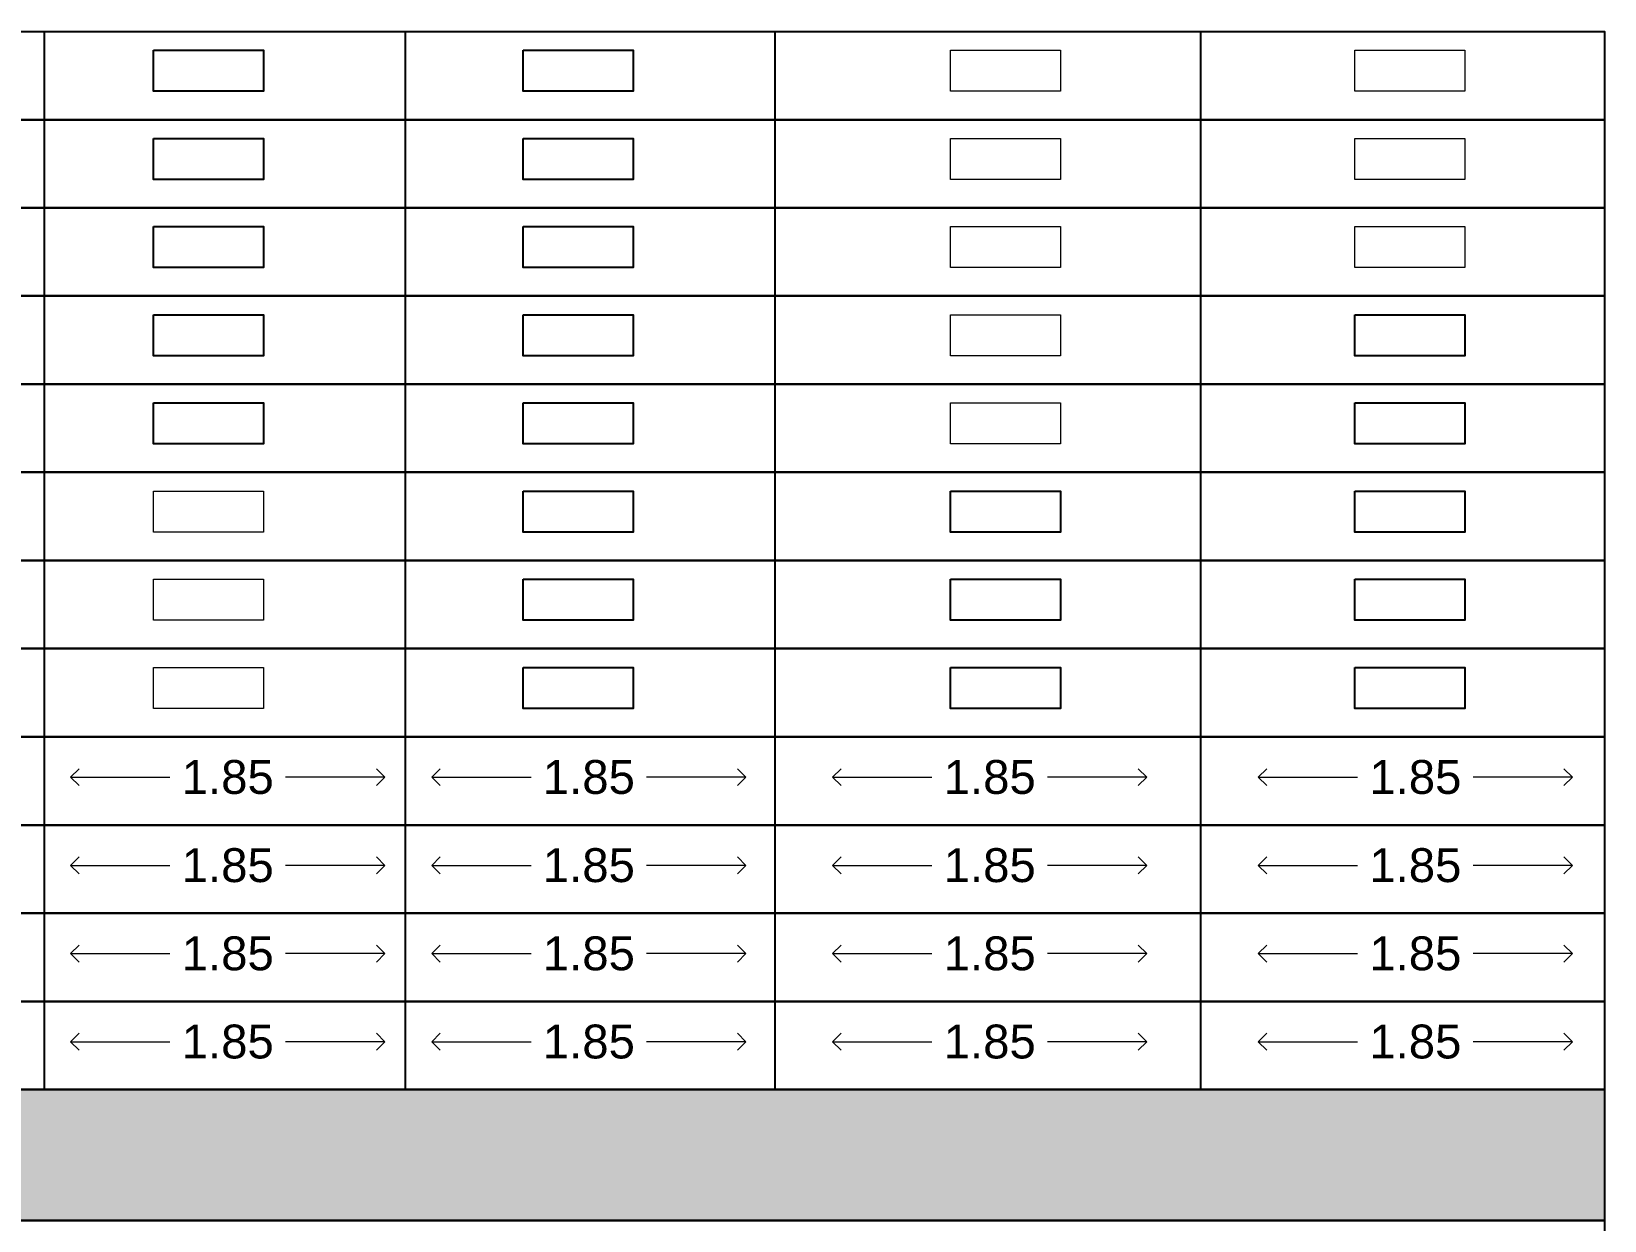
# Model space of a CAD drawing. Header units: millimetres. Extents: x -9481 to -9286, y 28694 to 28853.
# Drawn here: x -9451.51 to -9442.23, y 28766.07 to 28773.09 of the extents above; entities that cross this region are included whole.
import ezdxf

# ---------------------------------------------------------------- set-up
doc = ezdxf.new("R2010")
doc.units = ezdxf.units.MM
doc.header["$PDMODE"] = 34
doc.header["$PDSIZE"] = -15
doc.linetypes.add('CONTINULUS', pattern=[0])
for name, color, linetype, lineweight in [('BLK_1_FLR_-1_BATH', 7, 'Continuous', 0), ('BLK_1_FLR_-1_EXIT_WIDTH_DOOR', 7, 'Continuous', 0), ('BLK_1_FLR_-1_WC_BATH', 7, 'Continuous', 0), ('BLK_1_FLR_-2_BATH', 7, 'Continuous', 0), ('BLK_1_FLR_-2_EXIT_WIDTH_DOOR', 7, 'Continuous', 0), ('BLK_1_FLR_3_EXIT_WIDTH_DOOR', 7, 'Continuous', 0), ('BLK_1_FLR_3_SP_WC', 7, 'Continuous', 0), ('BLK_1_FLR_4_EXIT_WIDTH_DOOR', 7, 'Continuous', 0), ('PLAN', 7, 'Continuous', 40)]:
    doc.layers.add(name, color=color, linetype=linetype, lineweight=lineweight)
for name, color, linetype, plot in [('BLK_1_FLR_-1_SP_WC', 4, 'Continuous', False), ('BLK_1_FLR_-2_SP_WC', 1, 'Continuous', False), ('BLK_1_FLR_-2_WC_BATH', 7, 'Continuous', False), ('BLK_1_FLR_3_BATH', 25, 'Continuous', False), ('BLK_1_FLR_3_WC_BATH', 4, 'Continuous', False), ('BLK_1_FLR_4_BATH', 25, 'Continuous', False), ('BLK_1_FLR_4_SP_WC', 4, 'Continuous', False), ('BLK_1_FLR_4_WC_BATH', 25, 'Continuous', False)]:
    doc.layers.add(name, color=color, linetype=linetype, plot=plot)
doc.layers.add('BLK_1_PLANTATION_GREENSTRIP', color=7, linetype='Continuous')
doc.layers.add('HATCH', color=7, linetype='Continuous')
doc.styles.add('Arial', font='arial.ttf', dxfattribs={"height": 0.2})
doc.styles.add('style2', font='arial.ttf', dxfattribs={"height": 0.3})
doc.dimstyles.new('INT DIM', dxfattribs={"dimtxt": 0.3, "dimasz": 0.1, "dimexe": 0.18, "dimexo": 0.0625, "dimgap": 0.09, "dimtad": 0, "dimzin": 0, "dimdsep": 46, "dimtxsty": 'style2', "dimblk": 'OPEN90', "dimcen": 0.09, "dimse1": 1, "dimse2": 1, "dimclrd": 250, "dimclrt": 256, "dimadec": 0, "dimazin": 0, "dimtfac": 1, "dimtofl": 0, "dimtmove": 0, "dimatfit": 3, "dimfxl": 1, "dimtolj": 1, "dimtzin": 0, "dimlwd": -1, "dimarcsym": 0})

# ---------------------------------------------------------------- blocks, each defined once
blk = doc.blocks.new('H3')
at = {"layer": 'HATCH', "linetype": 'CONTINULUS', "ltscale": 0.05}
h = blk.add_hatch(color=241, dxfattribs=at)
h.dxf.hatch_style = 1
h.paths.add_polyline_path([(-9435.4551, 28800.3378), (-9435.4551, 28799.5645), (-9396.4272, 28799.5645), (-9396.4272, 28800.3378)])
blk.add_lwpolyline([(-9435.4551, 28800.3378), (-9396.4272, 28800.3378), (-9396.4272, 28799.5645), (-9435.4551, 28799.5645), (-9435.4551, 28800.3378)], close=True)
blk = doc.blocks.new('_Open90')
at = {"layer": 'PLAN', "color": 0, "lineweight": -2}
for p, q in [((0, 0), (-1, 0)), ((-0.5, 0.5), (0, 0)), ((0, 0), (-0.5, -0.5))]:
    blk.add_line(p, q, dxfattribs=at)
blk = doc.blocks.new('*D286')
at = {"layer": 'BLK_1_FLR_3_EXIT_WIDTH_DOOR', "color": 250, "ltscale": 0.05}
for p, q in [((-9451.183478, 28768.686526), (-9450.697136, 28768.686526)), ((-9449.529195, 28768.686526), (-9450.015536, 28768.686526))]:
    blk.add_line(p, q, dxfattribs=at)
at = {"layer": 'Defpoints', "color": 0}
for p in [(-9451.283478, 28768.752596), (-9449.429195, 28768.771288), (-9449.429195, 28768.686526)]:
    blk.add_point(p, dxfattribs=at)
at = {"layer": 'BLK_1_FLR_3_EXIT_WIDTH_DOOR', "color": 250, "xscale": 0.1, "yscale": 0.1, "zscale": 0.1, "rotation": 180}
blk.add_blockref('_Open90', (-9451.283478, 28768.686526), dxfattribs=at)
at = {"layer": 'BLK_1_FLR_3_EXIT_WIDTH_DOOR', "color": 250, "xscale": 0.1, "yscale": 0.1, "zscale": 0.1}
blk.add_blockref('_Open90', (-9449.429195, 28768.686526), dxfattribs=at)
at = {"layer": 'BLK_1_FLR_3_EXIT_WIDTH_DOOR', "linetype": 'CONTINULUS', "ltscale": 0.05, "insert": (-9450.356336, 28768.686526), "char_height": 0.2, "attachment_point": 5, "style": 'Arial', "bg_fill": 3, "box_fill_scale": 1.1, "bg_fill_color": 256, "bg_fill_true_color": 13158600, "bg_fill_transparency": 0}
blk.add_mtext('\\A1;1.85', dxfattribs=at)
blk = doc.blocks.new('*D287')
at = {"layer": 'BLK_1_FLR_4_EXIT_WIDTH_DOOR', "color": 250, "ltscale": 0.05}
for p, q in [((-9449.051965, 28768.686526), (-9448.565623, 28768.686526)), ((-9447.397682, 28768.686526), (-9447.884023, 28768.686526))]:
    blk.add_line(p, q, dxfattribs=at)
at = {"layer": 'Defpoints', "color": 0}
for p in [(-9449.151965, 28768.752596), (-9447.297682, 28768.771288), (-9447.297682, 28768.686526)]:
    blk.add_point(p, dxfattribs=at)
at = {"layer": 'BLK_1_FLR_4_EXIT_WIDTH_DOOR', "color": 250, "xscale": 0.1, "yscale": 0.1, "zscale": 0.1, "rotation": 180}
blk.add_blockref('_Open90', (-9449.151965, 28768.686526), dxfattribs=at)
at = {"layer": 'BLK_1_FLR_4_EXIT_WIDTH_DOOR', "color": 250, "xscale": 0.1, "yscale": 0.1, "zscale": 0.1}
blk.add_blockref('_Open90', (-9447.297682, 28768.686526), dxfattribs=at)
at = {"layer": 'BLK_1_FLR_4_EXIT_WIDTH_DOOR', "linetype": 'CONTINULUS', "ltscale": 0.05, "insert": (-9448.224823, 28768.686526), "char_height": 0.2, "attachment_point": 5, "style": 'Arial', "bg_fill": 3, "box_fill_scale": 1.1, "bg_fill_color": 256, "bg_fill_true_color": 13158600, "bg_fill_transparency": 0}
blk.add_mtext('\\A1;1.85', dxfattribs=at)
blk = doc.blocks.new('*D288')
at = {"layer": 'BLK_1_FLR_-1_EXIT_WIDTH_DOOR', "color": 250, "ltscale": 0.05}
for p, q in [((-9446.685949, 28768.686526), (-9446.199608, 28768.686526)), ((-9445.031667, 28768.686526), (-9445.518008, 28768.686526))]:
    blk.add_line(p, q, dxfattribs=at)
at = {"layer": 'Defpoints', "color": 0}
for p in [(-9446.785949, 28768.752596), (-9444.931667, 28768.771288), (-9444.931667, 28768.686526)]:
    blk.add_point(p, dxfattribs=at)
at = {"layer": 'BLK_1_FLR_-1_EXIT_WIDTH_DOOR', "color": 250, "xscale": 0.1, "yscale": 0.1, "zscale": 0.1, "rotation": 180}
blk.add_blockref('_Open90', (-9446.785949, 28768.686526), dxfattribs=at)
at = {"layer": 'BLK_1_FLR_-1_EXIT_WIDTH_DOOR', "color": 250, "xscale": 0.1, "yscale": 0.1, "zscale": 0.1}
blk.add_blockref('_Open90', (-9444.931667, 28768.686526), dxfattribs=at)
at = {"layer": 'BLK_1_FLR_-1_EXIT_WIDTH_DOOR', "linetype": 'CONTINULUS', "ltscale": 0.05, "insert": (-9445.858808, 28768.686526), "char_height": 0.2, "attachment_point": 5, "style": 'Arial', "bg_fill": 3, "box_fill_scale": 1.1, "bg_fill_color": 256, "bg_fill_true_color": 13158600, "bg_fill_transparency": 0}
blk.add_mtext('\\A1;1.85', dxfattribs=at)
blk = doc.blocks.new('*D289')
at = {"layer": 'BLK_1_FLR_-2_EXIT_WIDTH_DOOR', "color": 250, "ltscale": 0.05}
for p, q in [((-9444.173807, 28768.686526), (-9443.687466, 28768.686526)), ((-9442.519525, 28768.686526), (-9443.005866, 28768.686526))]:
    blk.add_line(p, q, dxfattribs=at)
at = {"layer": 'Defpoints', "color": 0}
for p in [(-9444.273807, 28768.752596), (-9442.419525, 28768.771288), (-9442.419525, 28768.686526)]:
    blk.add_point(p, dxfattribs=at)
at = {"layer": 'BLK_1_FLR_-2_EXIT_WIDTH_DOOR', "color": 250, "xscale": 0.1, "yscale": 0.1, "zscale": 0.1, "rotation": 180}
blk.add_blockref('_Open90', (-9444.273807, 28768.686526), dxfattribs=at)
at = {"layer": 'BLK_1_FLR_-2_EXIT_WIDTH_DOOR', "color": 250, "xscale": 0.1, "yscale": 0.1, "zscale": 0.1}
blk.add_blockref('_Open90', (-9442.419525, 28768.686526), dxfattribs=at)
at = {"layer": 'BLK_1_FLR_-2_EXIT_WIDTH_DOOR', "linetype": 'CONTINULUS', "ltscale": 0.05, "insert": (-9443.346666, 28768.686526), "char_height": 0.2, "attachment_point": 5, "style": 'Arial', "bg_fill": 3, "box_fill_scale": 1.1, "bg_fill_color": 256, "bg_fill_true_color": 13158600, "bg_fill_transparency": 0}
blk.add_mtext('\\A1;1.85', dxfattribs=at)
blk = doc.blocks.new('*D293')
at = {"layer": 'BLK_1_FLR_3_EXIT_WIDTH_DOOR', "color": 250, "ltscale": 0.05}
for p, q in [((-9451.183478, 28768.165879), (-9450.697136, 28768.165879)), ((-9449.529195, 28768.165879), (-9450.015536, 28768.165879))]:
    blk.add_line(p, q, dxfattribs=at)
at = {"layer": 'Defpoints', "color": 0}
for p in [(-9451.283478, 28768.231949), (-9449.429195, 28768.250641), (-9449.429195, 28768.165879)]:
    blk.add_point(p, dxfattribs=at)
at = {"layer": 'BLK_1_FLR_3_EXIT_WIDTH_DOOR', "color": 250, "xscale": 0.1, "yscale": 0.1, "zscale": 0.1, "rotation": 180}
blk.add_blockref('_Open90', (-9451.283478, 28768.165879), dxfattribs=at)
at = {"layer": 'BLK_1_FLR_3_EXIT_WIDTH_DOOR', "color": 250, "xscale": 0.1, "yscale": 0.1, "zscale": 0.1}
blk.add_blockref('_Open90', (-9449.429195, 28768.165879), dxfattribs=at)
at = {"layer": 'BLK_1_FLR_3_EXIT_WIDTH_DOOR', "linetype": 'CONTINULUS', "ltscale": 0.05, "insert": (-9450.356336, 28768.165879), "char_height": 0.2, "attachment_point": 5, "style": 'Arial', "bg_fill": 3, "box_fill_scale": 1.1, "bg_fill_color": 256, "bg_fill_true_color": 13158600, "bg_fill_transparency": 0}
blk.add_mtext('\\A1;1.85', dxfattribs=at)
blk = doc.blocks.new('*D294')
at = {"layer": 'BLK_1_FLR_4_EXIT_WIDTH_DOOR', "color": 250, "ltscale": 0.05}
for p, q in [((-9449.051965, 28768.165879), (-9448.565623, 28768.165879)), ((-9447.397682, 28768.165879), (-9447.884023, 28768.165879))]:
    blk.add_line(p, q, dxfattribs=at)
at = {"layer": 'Defpoints', "color": 0}
for p in [(-9449.151965, 28768.231949), (-9447.297682, 28768.250641), (-9447.297682, 28768.165879)]:
    blk.add_point(p, dxfattribs=at)
at = {"layer": 'BLK_1_FLR_4_EXIT_WIDTH_DOOR', "color": 250, "xscale": 0.1, "yscale": 0.1, "zscale": 0.1, "rotation": 180}
blk.add_blockref('_Open90', (-9449.151965, 28768.165879), dxfattribs=at)
at = {"layer": 'BLK_1_FLR_4_EXIT_WIDTH_DOOR', "color": 250, "xscale": 0.1, "yscale": 0.1, "zscale": 0.1}
blk.add_blockref('_Open90', (-9447.297682, 28768.165879), dxfattribs=at)
at = {"layer": 'BLK_1_FLR_4_EXIT_WIDTH_DOOR', "linetype": 'CONTINULUS', "ltscale": 0.05, "insert": (-9448.224823, 28768.165879), "char_height": 0.2, "attachment_point": 5, "style": 'Arial', "bg_fill": 3, "box_fill_scale": 1.1, "bg_fill_color": 256, "bg_fill_true_color": 13158600, "bg_fill_transparency": 0}
blk.add_mtext('\\A1;1.85', dxfattribs=at)
blk = doc.blocks.new('*D295')
at = {"layer": 'BLK_1_FLR_-1_EXIT_WIDTH_DOOR', "color": 250, "ltscale": 0.05}
for p, q in [((-9446.685949, 28768.165879), (-9446.199608, 28768.165879)), ((-9445.031667, 28768.165879), (-9445.518008, 28768.165879))]:
    blk.add_line(p, q, dxfattribs=at)
at = {"layer": 'Defpoints', "color": 0}
for p in [(-9446.785949, 28768.231949), (-9444.931667, 28768.250641), (-9444.931667, 28768.165879)]:
    blk.add_point(p, dxfattribs=at)
at = {"layer": 'BLK_1_FLR_-1_EXIT_WIDTH_DOOR', "color": 250, "xscale": 0.1, "yscale": 0.1, "zscale": 0.1, "rotation": 180}
blk.add_blockref('_Open90', (-9446.785949, 28768.165879), dxfattribs=at)
at = {"layer": 'BLK_1_FLR_-1_EXIT_WIDTH_DOOR', "color": 250, "xscale": 0.1, "yscale": 0.1, "zscale": 0.1}
blk.add_blockref('_Open90', (-9444.931667, 28768.165879), dxfattribs=at)
at = {"layer": 'BLK_1_FLR_-1_EXIT_WIDTH_DOOR', "linetype": 'CONTINULUS', "ltscale": 0.05, "insert": (-9445.858808, 28768.165879), "char_height": 0.2, "attachment_point": 5, "style": 'Arial', "bg_fill": 3, "box_fill_scale": 1.1, "bg_fill_color": 256, "bg_fill_true_color": 13158600, "bg_fill_transparency": 0}
blk.add_mtext('\\A1;1.85', dxfattribs=at)
blk = doc.blocks.new('*D296')
at = {"layer": 'BLK_1_FLR_-2_EXIT_WIDTH_DOOR', "color": 250, "ltscale": 0.05}
for p, q in [((-9444.173807, 28768.165879), (-9443.687466, 28768.165879)), ((-9442.519525, 28768.165879), (-9443.005866, 28768.165879))]:
    blk.add_line(p, q, dxfattribs=at)
at = {"layer": 'Defpoints', "color": 0}
for p in [(-9444.273807, 28768.231949), (-9442.419525, 28768.250641), (-9442.419525, 28768.165879)]:
    blk.add_point(p, dxfattribs=at)
at = {"layer": 'BLK_1_FLR_-2_EXIT_WIDTH_DOOR', "color": 250, "xscale": 0.1, "yscale": 0.1, "zscale": 0.1, "rotation": 180}
blk.add_blockref('_Open90', (-9444.273807, 28768.165879), dxfattribs=at)
at = {"layer": 'BLK_1_FLR_-2_EXIT_WIDTH_DOOR', "color": 250, "xscale": 0.1, "yscale": 0.1, "zscale": 0.1}
blk.add_blockref('_Open90', (-9442.419525, 28768.165879), dxfattribs=at)
at = {"layer": 'BLK_1_FLR_-2_EXIT_WIDTH_DOOR', "linetype": 'CONTINULUS', "ltscale": 0.05, "insert": (-9443.346666, 28768.165879), "char_height": 0.2, "attachment_point": 5, "style": 'Arial', "bg_fill": 3, "box_fill_scale": 1.1, "bg_fill_color": 256, "bg_fill_true_color": 13158600, "bg_fill_transparency": 0}
blk.add_mtext('\\A1;1.85', dxfattribs=at)
blk = doc.blocks.new('*D300')
at = {"layer": 'BLK_1_FLR_3_EXIT_WIDTH_DOOR', "color": 250, "ltscale": 0.05}
for p, q in [((-9451.183478, 28767.645232), (-9450.697136, 28767.645232)), ((-9449.529195, 28767.645232), (-9450.015536, 28767.645232))]:
    blk.add_line(p, q, dxfattribs=at)
at = {"layer": 'Defpoints', "color": 0}
for p in [(-9451.283478, 28767.711302), (-9449.429195, 28767.729994), (-9449.429195, 28767.645232)]:
    blk.add_point(p, dxfattribs=at)
at = {"layer": 'BLK_1_FLR_3_EXIT_WIDTH_DOOR', "color": 250, "xscale": 0.1, "yscale": 0.1, "zscale": 0.1, "rotation": 180}
blk.add_blockref('_Open90', (-9451.283478, 28767.645232), dxfattribs=at)
at = {"layer": 'BLK_1_FLR_3_EXIT_WIDTH_DOOR', "color": 250, "xscale": 0.1, "yscale": 0.1, "zscale": 0.1}
blk.add_blockref('_Open90', (-9449.429195, 28767.645232), dxfattribs=at)
at = {"layer": 'BLK_1_FLR_3_EXIT_WIDTH_DOOR', "linetype": 'CONTINULUS', "ltscale": 0.05, "insert": (-9450.356336, 28767.645232), "char_height": 0.2, "attachment_point": 5, "style": 'Arial', "bg_fill": 3, "box_fill_scale": 1.1, "bg_fill_color": 256, "bg_fill_true_color": 13158600, "bg_fill_transparency": 0}
blk.add_mtext('\\A1;1.85', dxfattribs=at)
blk = doc.blocks.new('*D301')
at = {"layer": 'BLK_1_FLR_4_EXIT_WIDTH_DOOR', "color": 250, "ltscale": 0.05}
for p, q in [((-9449.051965, 28767.645232), (-9448.565623, 28767.645232)), ((-9447.397682, 28767.645232), (-9447.884023, 28767.645232))]:
    blk.add_line(p, q, dxfattribs=at)
at = {"layer": 'Defpoints', "color": 0}
for p in [(-9449.151965, 28767.711302), (-9447.297682, 28767.729994), (-9447.297682, 28767.645232)]:
    blk.add_point(p, dxfattribs=at)
at = {"layer": 'BLK_1_FLR_4_EXIT_WIDTH_DOOR', "color": 250, "xscale": 0.1, "yscale": 0.1, "zscale": 0.1, "rotation": 180}
blk.add_blockref('_Open90', (-9449.151965, 28767.645232), dxfattribs=at)
at = {"layer": 'BLK_1_FLR_4_EXIT_WIDTH_DOOR', "color": 250, "xscale": 0.1, "yscale": 0.1, "zscale": 0.1}
blk.add_blockref('_Open90', (-9447.297682, 28767.645232), dxfattribs=at)
at = {"layer": 'BLK_1_FLR_4_EXIT_WIDTH_DOOR', "linetype": 'CONTINULUS', "ltscale": 0.05, "insert": (-9448.224823, 28767.645232), "char_height": 0.2, "attachment_point": 5, "style": 'Arial', "bg_fill": 3, "box_fill_scale": 1.1, "bg_fill_color": 256, "bg_fill_true_color": 13158600, "bg_fill_transparency": 0}
blk.add_mtext('\\A1;1.85', dxfattribs=at)
blk = doc.blocks.new('*D302')
at = {"layer": 'BLK_1_FLR_-1_EXIT_WIDTH_DOOR', "color": 250, "ltscale": 0.05}
for p, q in [((-9446.685949, 28767.645232), (-9446.199608, 28767.645232)), ((-9445.031667, 28767.645232), (-9445.518008, 28767.645232))]:
    blk.add_line(p, q, dxfattribs=at)
at = {"layer": 'Defpoints', "color": 0}
for p in [(-9446.785949, 28767.711302), (-9444.931667, 28767.729994), (-9444.931667, 28767.645232)]:
    blk.add_point(p, dxfattribs=at)
at = {"layer": 'BLK_1_FLR_-1_EXIT_WIDTH_DOOR', "color": 250, "xscale": 0.1, "yscale": 0.1, "zscale": 0.1, "rotation": 180}
blk.add_blockref('_Open90', (-9446.785949, 28767.645232), dxfattribs=at)
at = {"layer": 'BLK_1_FLR_-1_EXIT_WIDTH_DOOR', "color": 250, "xscale": 0.1, "yscale": 0.1, "zscale": 0.1}
blk.add_blockref('_Open90', (-9444.931667, 28767.645232), dxfattribs=at)
at = {"layer": 'BLK_1_FLR_-1_EXIT_WIDTH_DOOR', "linetype": 'CONTINULUS', "ltscale": 0.05, "insert": (-9445.858808, 28767.645232), "char_height": 0.2, "attachment_point": 5, "style": 'Arial', "bg_fill": 3, "box_fill_scale": 1.1, "bg_fill_color": 256, "bg_fill_true_color": 13158600, "bg_fill_transparency": 0}
blk.add_mtext('\\A1;1.85', dxfattribs=at)
blk = doc.blocks.new('*D303')
at = {"layer": 'BLK_1_FLR_-2_EXIT_WIDTH_DOOR', "color": 250, "ltscale": 0.05}
for p, q in [((-9444.173807, 28767.645232), (-9443.687466, 28767.645232)), ((-9442.519525, 28767.645232), (-9443.005866, 28767.645232))]:
    blk.add_line(p, q, dxfattribs=at)
at = {"layer": 'Defpoints', "color": 0}
for p in [(-9444.273807, 28767.711302), (-9442.419525, 28767.729994), (-9442.419525, 28767.645232)]:
    blk.add_point(p, dxfattribs=at)
at = {"layer": 'BLK_1_FLR_-2_EXIT_WIDTH_DOOR', "color": 250, "xscale": 0.1, "yscale": 0.1, "zscale": 0.1, "rotation": 180}
blk.add_blockref('_Open90', (-9444.273807, 28767.645232), dxfattribs=at)
at = {"layer": 'BLK_1_FLR_-2_EXIT_WIDTH_DOOR', "color": 250, "xscale": 0.1, "yscale": 0.1, "zscale": 0.1}
blk.add_blockref('_Open90', (-9442.419525, 28767.645232), dxfattribs=at)
at = {"layer": 'BLK_1_FLR_-2_EXIT_WIDTH_DOOR', "linetype": 'CONTINULUS', "ltscale": 0.05, "insert": (-9443.346666, 28767.645232), "char_height": 0.2, "attachment_point": 5, "style": 'Arial', "bg_fill": 3, "box_fill_scale": 1.1, "bg_fill_color": 256, "bg_fill_true_color": 13158600, "bg_fill_transparency": 0}
blk.add_mtext('\\A1;1.85', dxfattribs=at)
blk = doc.blocks.new('*D307')
at = {"layer": 'BLK_1_FLR_3_EXIT_WIDTH_DOOR', "color": 250, "ltscale": 0.05}
for p, q in [((-9451.183478, 28767.124585), (-9450.697136, 28767.124585)), ((-9449.529195, 28767.124585), (-9450.015536, 28767.124585))]:
    blk.add_line(p, q, dxfattribs=at)
at = {"layer": 'Defpoints', "color": 0}
for p in [(-9451.283478, 28767.190655), (-9449.429195, 28767.209347), (-9449.429195, 28767.124585)]:
    blk.add_point(p, dxfattribs=at)
at = {"layer": 'BLK_1_FLR_3_EXIT_WIDTH_DOOR', "color": 250, "xscale": 0.1, "yscale": 0.1, "zscale": 0.1, "rotation": 180}
blk.add_blockref('_Open90', (-9451.283478, 28767.124585), dxfattribs=at)
at = {"layer": 'BLK_1_FLR_3_EXIT_WIDTH_DOOR', "color": 250, "xscale": 0.1, "yscale": 0.1, "zscale": 0.1}
blk.add_blockref('_Open90', (-9449.429195, 28767.124585), dxfattribs=at)
at = {"layer": 'BLK_1_FLR_3_EXIT_WIDTH_DOOR', "linetype": 'CONTINULUS', "ltscale": 0.05, "insert": (-9450.356336, 28767.124585), "char_height": 0.2, "attachment_point": 5, "style": 'Arial', "bg_fill": 3, "box_fill_scale": 1.1, "bg_fill_color": 256, "bg_fill_true_color": 13158600, "bg_fill_transparency": 0}
blk.add_mtext('\\A1;1.85', dxfattribs=at)
blk = doc.blocks.new('*D308')
at = {"layer": 'BLK_1_FLR_4_EXIT_WIDTH_DOOR', "color": 250, "ltscale": 0.05}
for p, q in [((-9449.051965, 28767.124585), (-9448.565623, 28767.124585)), ((-9447.397682, 28767.124585), (-9447.884023, 28767.124585))]:
    blk.add_line(p, q, dxfattribs=at)
at = {"layer": 'Defpoints', "color": 0}
for p in [(-9449.151965, 28767.190655), (-9447.297682, 28767.209347), (-9447.297682, 28767.124585)]:
    blk.add_point(p, dxfattribs=at)
at = {"layer": 'BLK_1_FLR_4_EXIT_WIDTH_DOOR', "color": 250, "xscale": 0.1, "yscale": 0.1, "zscale": 0.1, "rotation": 180}
blk.add_blockref('_Open90', (-9449.151965, 28767.124585), dxfattribs=at)
at = {"layer": 'BLK_1_FLR_4_EXIT_WIDTH_DOOR', "color": 250, "xscale": 0.1, "yscale": 0.1, "zscale": 0.1}
blk.add_blockref('_Open90', (-9447.297682, 28767.124585), dxfattribs=at)
at = {"layer": 'BLK_1_FLR_4_EXIT_WIDTH_DOOR', "linetype": 'CONTINULUS', "ltscale": 0.05, "insert": (-9448.224823, 28767.124585), "char_height": 0.2, "attachment_point": 5, "style": 'Arial', "bg_fill": 3, "box_fill_scale": 1.1, "bg_fill_color": 256, "bg_fill_true_color": 13158600, "bg_fill_transparency": 0}
blk.add_mtext('\\A1;1.85', dxfattribs=at)
blk = doc.blocks.new('*D309')
at = {"layer": 'BLK_1_FLR_-1_EXIT_WIDTH_DOOR', "color": 250, "ltscale": 0.05}
for p, q in [((-9446.685949, 28767.124585), (-9446.199608, 28767.124585)), ((-9445.031667, 28767.124585), (-9445.518008, 28767.124585))]:
    blk.add_line(p, q, dxfattribs=at)
at = {"layer": 'Defpoints', "color": 0}
for p in [(-9446.785949, 28767.190655), (-9444.931667, 28767.209347), (-9444.931667, 28767.124585)]:
    blk.add_point(p, dxfattribs=at)
at = {"layer": 'BLK_1_FLR_-1_EXIT_WIDTH_DOOR', "color": 250, "xscale": 0.1, "yscale": 0.1, "zscale": 0.1, "rotation": 180}
blk.add_blockref('_Open90', (-9446.785949, 28767.124585), dxfattribs=at)
at = {"layer": 'BLK_1_FLR_-1_EXIT_WIDTH_DOOR', "color": 250, "xscale": 0.1, "yscale": 0.1, "zscale": 0.1}
blk.add_blockref('_Open90', (-9444.931667, 28767.124585), dxfattribs=at)
at = {"layer": 'BLK_1_FLR_-1_EXIT_WIDTH_DOOR', "linetype": 'CONTINULUS', "ltscale": 0.05, "insert": (-9445.858808, 28767.124585), "char_height": 0.2, "attachment_point": 5, "style": 'Arial', "bg_fill": 3, "box_fill_scale": 1.1, "bg_fill_color": 256, "bg_fill_true_color": 13158600, "bg_fill_transparency": 0}
blk.add_mtext('\\A1;1.85', dxfattribs=at)
blk = doc.blocks.new('*D310')
at = {"layer": 'BLK_1_FLR_-2_EXIT_WIDTH_DOOR', "color": 250, "ltscale": 0.05}
for p, q in [((-9444.173807, 28767.124585), (-9443.687466, 28767.124585)), ((-9442.519525, 28767.124585), (-9443.005866, 28767.124585))]:
    blk.add_line(p, q, dxfattribs=at)
at = {"layer": 'Defpoints', "color": 0}
for p in [(-9444.273807, 28767.190655), (-9442.419525, 28767.209347), (-9442.419525, 28767.124585)]:
    blk.add_point(p, dxfattribs=at)
at = {"layer": 'BLK_1_FLR_-2_EXIT_WIDTH_DOOR', "color": 250, "xscale": 0.1, "yscale": 0.1, "zscale": 0.1, "rotation": 180}
blk.add_blockref('_Open90', (-9444.273807, 28767.124585), dxfattribs=at)
at = {"layer": 'BLK_1_FLR_-2_EXIT_WIDTH_DOOR', "color": 250, "xscale": 0.1, "yscale": 0.1, "zscale": 0.1}
blk.add_blockref('_Open90', (-9442.419525, 28767.124585), dxfattribs=at)
at = {"layer": 'BLK_1_FLR_-2_EXIT_WIDTH_DOOR', "linetype": 'CONTINULUS', "ltscale": 0.05, "insert": (-9443.346666, 28767.124585), "char_height": 0.2, "attachment_point": 5, "style": 'Arial', "bg_fill": 3, "box_fill_scale": 1.1, "bg_fill_color": 256, "bg_fill_true_color": 13158600, "bg_fill_transparency": 0}
blk.add_mtext('\\A1;1.85', dxfattribs=at)

msp = doc.modelspace()

# ---------------------------------------------------------------- linework, layer by layer
for p, q in [((-9451.440064, 28773.090044), (-9451.440064, 28772.569397)), ((-9449.308551, 28773.090044), (-9449.308551, 28772.569397)), ((-9447.126291, 28773.090044), (-9447.126291, 28772.569397)), ((-9444.614149, 28773.090044), (-9444.614149, 28772.569397)), ((-9451.440064, 28772.569397), (-9451.440064, 28772.04875)), ((-9449.308551, 28772.569397), (-9449.308551, 28772.04875)), ((-9447.126291, 28772.569397), (-9447.126291, 28772.04875)), ((-9444.614149, 28772.569397), (-9444.614149, 28772.04875)), ((-9451.440064, 28772.04875), (-9451.440064, 28771.528103)), ((-9451.440064, 28772.04875), (-9451.440064, 28771.528103)), ((-9449.308551, 28772.04875), (-9449.308551, 28771.528103)), ((-9449.308551, 28772.04875), (-9449.308551, 28771.528103)), ((-9447.126291, 28772.04875), (-9447.126291, 28771.528103)), ((-9447.126291, 28772.04875), (-9447.126291, 28771.528103)), ((-9444.614149, 28772.04875), (-9444.614149, 28771.528103)), ((-9444.614149, 28772.04875), (-9444.614149, 28771.528103)), ((-9451.440064, 28771.528103), (-9451.440064, 28771.007457)), ((-9451.440064, 28771.528103), (-9451.440064, 28771.007457)), ((-9449.308551, 28771.528103), (-9449.308551, 28771.007457)), ((-9449.308551, 28771.528103), (-9449.308551, 28771.007457)), ((-9447.126291, 28771.528103), (-9447.126291, 28771.007457)), ((-9447.126291, 28771.528103), (-9447.126291, 28771.007457)), ((-9444.614149, 28771.528103), (-9444.614149, 28771.007457)), ((-9444.614149, 28771.528103), (-9444.614149, 28771.007457)), ((-9451.440064, 28771.007457), (-9451.440064, 28770.48681)), ((-9451.440064, 28771.007457), (-9451.440064, 28770.48681)), ((-9449.308551, 28771.007457), (-9449.308551, 28770.48681)), ((-9449.308551, 28771.007457), (-9449.308551, 28770.48681)), ((-9447.126291, 28771.007457), (-9447.126291, 28770.48681)), ((-9447.126291, 28771.007457), (-9447.126291, 28770.48681)), ((-9444.614149, 28771.007457), (-9444.614149, 28770.48681)), ((-9444.614149, 28771.007457), (-9444.614149, 28770.48681)), ((-9451.440064, 28770.48681), (-9451.440064, 28769.966163)), ((-9449.308551, 28770.48681), (-9449.308551, 28769.966163)), ((-9447.126291, 28770.48681), (-9447.126291, 28769.966163)), ((-9444.614149, 28770.48681), (-9444.614149, 28769.966163)), ((-9451.440064, 28769.966163), (-9451.440064, 28769.445516)), ((-9449.308551, 28769.966163), (-9449.308551, 28769.445516)), ((-9447.126291, 28769.966163), (-9447.126291, 28769.445516)), ((-9444.614149, 28769.966163), (-9444.614149, 28769.445516)), ((-9451.440064, 28769.445516), (-9451.440064, 28768.924869)), ((-9449.308551, 28769.445516), (-9449.308551, 28768.924869)), ((-9447.126291, 28769.445516), (-9447.126291, 28768.924869)), ((-9444.614149, 28769.445516), (-9444.614149, 28768.924869)), ((-9451.440064, 28768.924869), (-9451.440064, 28768.404222)), ((-9449.308551, 28768.924869), (-9449.308551, 28768.404222)), ((-9447.126291, 28768.924869), (-9447.126291, 28768.404222)), ((-9444.614149, 28768.924869), (-9444.614149, 28768.404222)), ((-9451.440064, 28768.404222), (-9451.440064, 28767.883575)), ((-9449.308551, 28768.404222), (-9449.308551, 28767.883575)), ((-9447.126291, 28768.404222), (-9447.126291, 28767.883575)), ((-9444.614149, 28768.404222), (-9444.614149, 28767.883575)), ((-9451.440064, 28767.883575), (-9451.440064, 28767.362928)), ((-9449.308551, 28767.883575), (-9449.308551, 28767.362928)), ((-9447.126291, 28767.883575), (-9447.126291, 28767.362928)), ((-9444.614149, 28767.883575), (-9444.614149, 28767.362928)), ((-9451.440064, 28767.362928), (-9451.440064, 28766.842281)), ((-9449.308551, 28767.362928), (-9449.308551, 28766.842281)), ((-9447.126291, 28767.362928), (-9447.126291, 28766.842281)), ((-9444.614149, 28767.362928), (-9444.614149, 28766.842281))]:
    msp.add_line(p, q)
for points in [[(-9461.731845, 28773.088541), (-9442.229952, 28773.088541), (-9442.229952, 28772.567894), (-9461.731845, 28772.567894)], [(-9442.229952, 28772.569397), (-9442.229952, 28772.04875), (-9481.2579, 28772.04875), (-9481.2579, 28772.569397), (-9481.2579, 28772.569397)], [(-9461.731845, 28772.567894), (-9442.229952, 28772.567894), (-9442.229952, 28772.047247), (-9461.731845, 28772.047247)], [(-9481.2579, 28771.007457), (-9481.2579, 28772.04875), (-9442.229952, 28772.04875), (-9442.229952, 28771.528103), (-9461.731845, 28771.528103)], [(-9461.731845, 28771.528103), (-9442.229952, 28771.528103), (-9442.229952, 28771.007457), (-9461.731845, 28771.007457)], [(-9461.731845, 28771.007457), (-9442.229952, 28771.007457), (-9442.229952, 28770.48681), (-9481.2579, 28770.48681), (-9481.2579, 28771.007457), (-9481.2579, 28771.007457)], [(-9481.2579, 28769.966163), (-9481.2579, 28770.48681), (-9442.229952, 28770.48681), (-9442.229952, 28769.966163), (-9461.731845, 28769.966163)], [(-9461.731845, 28769.966163), (-9442.229952, 28769.966163), (-9442.229952, 28769.445516), (-9461.731845, 28769.445516)], [(-9461.731845, 28769.445516), (-9442.229952, 28769.445516), (-9442.229952, 28768.924869), (-9481.2579, 28768.924869), (-9481.2579, 28769.445516), (-9481.2579, 28769.445516)], [(-9481.2579, 28768.404222), (-9481.2579, 28768.924869), (-9442.229952, 28768.924869), (-9442.229952, 28768.404222), (-9461.731845, 28768.404222)], [(-9461.731845, 28768.404222), (-9442.229952, 28768.404222), (-9442.229952, 28767.883575), (-9461.731845, 28767.883575)], [(-9461.731845, 28767.883575), (-9442.229952, 28767.883575), (-9442.229952, 28767.362928), (-9461.731845, 28767.362928)], [(-9461.731845, 28767.362928), (-9442.229952, 28767.362928), (-9442.229952, 28766.842281), (-9481.2579, 28766.842281), (-9481.2579, 28767.362928), (-9481.2579, 28767.362928)], [(-9461.731845, 28767.362928), (-9442.229952, 28767.362928)], [(-9442.229952, 28767.362928), (-9461.731845, 28767.362928)], [(-9481.2579, 28765.548405), (-9481.2579, 28766.069052), (-9442.229952, 28766.069052), (-9442.229952, 28765.548405)]]:
    msp.add_lwpolyline(points)
at = {"layer": 'BLK_1_FLR_-1_BATH', "color": 1}
msp.add_lwpolyline([(-9446.089803, 28772.978916), (-9445.440622, 28772.978916), (-9445.440622, 28772.736767), (-9446.089803, 28772.736767)], close=True, dxfattribs=at)
at = {"layer": 'BLK_1_FLR_-1_BATH', "color": 2}
msp.add_lwpolyline([(-9446.089803, 28772.458269), (-9445.440622, 28772.458269), (-9445.440622, 28772.21612), (-9446.089803, 28772.21612)], close=True, dxfattribs=at)
at = {"layer": 'BLK_1_FLR_-1_BATH', "color": 3}
msp.add_lwpolyline([(-9446.089803, 28771.937622), (-9445.440622, 28771.937622), (-9445.440622, 28771.695473), (-9446.089803, 28771.695473)], close=True, dxfattribs=at)
at = {"layer": 'BLK_1_FLR_-1_SP_WC', "color": 1}
msp.add_lwpolyline([(-9446.089803, 28770.375682), (-9445.440622, 28770.375682), (-9445.440622, 28770.133532), (-9446.089803, 28770.133532)], close=True, dxfattribs=at)
at = {"layer": 'BLK_1_FLR_-1_SP_WC', "color": 2}
msp.add_lwpolyline([(-9446.089803, 28769.855035), (-9445.440622, 28769.855035), (-9445.440622, 28769.612885), (-9446.089803, 28769.612885)], close=True, dxfattribs=at)
at = {"layer": 'BLK_1_FLR_-1_SP_WC', "color": 3}
msp.add_lwpolyline([(-9446.089803, 28769.334388), (-9445.440622, 28769.334388), (-9445.440622, 28769.092239), (-9446.089803, 28769.092239)], close=True, dxfattribs=at)
at = {"layer": 'BLK_1_FLR_-1_WC_BATH', "color": 1}
msp.add_lwpolyline([(-9446.089803, 28771.416975), (-9445.440622, 28771.416975), (-9445.440622, 28771.174826), (-9446.089803, 28771.174826)], close=True, dxfattribs=at)
at = {"layer": 'BLK_1_FLR_-1_WC_BATH', "color": 2}
msp.add_lwpolyline([(-9446.089803, 28770.896328), (-9445.440622, 28770.896328), (-9445.440622, 28770.654179), (-9446.089803, 28770.654179)], close=True, dxfattribs=at)
at = {"layer": 'BLK_1_FLR_-2_BATH', "color": 1}
msp.add_lwpolyline([(-9443.704599, 28772.978916), (-9443.055417, 28772.978916), (-9443.055417, 28772.736767), (-9443.704599, 28772.736767)], close=True, dxfattribs=at)
at = {"layer": 'BLK_1_FLR_-2_BATH', "color": 2}
msp.add_lwpolyline([(-9443.704599, 28772.458269), (-9443.055417, 28772.458269), (-9443.055417, 28772.21612), (-9443.704599, 28772.21612)], close=True, dxfattribs=at)
at = {"layer": 'BLK_1_FLR_-2_BATH', "color": 3}
msp.add_lwpolyline([(-9443.704599, 28771.937622), (-9443.055417, 28771.937622), (-9443.055417, 28771.695473), (-9443.704599, 28771.695473)], close=True, dxfattribs=at)
at = {"layer": 'BLK_1_FLR_-2_SP_WC', "color": 1}
msp.add_lwpolyline([(-9443.704599, 28770.375682), (-9443.055417, 28770.375682), (-9443.055417, 28770.133532), (-9443.704599, 28770.133532)], close=True, dxfattribs=at)
at = {"layer": 'BLK_1_FLR_-2_SP_WC', "color": 2}
msp.add_lwpolyline([(-9443.704599, 28769.855035), (-9443.055417, 28769.855035), (-9443.055417, 28769.612885), (-9443.704599, 28769.612885)], close=True, dxfattribs=at)
at = {"layer": 'BLK_1_FLR_-2_SP_WC', "color": 3}
msp.add_lwpolyline([(-9443.704599, 28769.334388), (-9443.055417, 28769.334388), (-9443.055417, 28769.092239), (-9443.704599, 28769.092239)], close=True, dxfattribs=at)
at = {"layer": 'BLK_1_FLR_-2_WC_BATH', "color": 1}
msp.add_lwpolyline([(-9443.704599, 28771.416975), (-9443.055417, 28771.416975), (-9443.055417, 28771.174826), (-9443.704599, 28771.174826)], close=True, dxfattribs=at)
at = {"layer": 'BLK_1_FLR_-2_WC_BATH', "color": 2}
msp.add_lwpolyline([(-9443.704599, 28770.896328), (-9443.055417, 28770.896328), (-9443.055417, 28770.654179), (-9443.704599, 28770.654179)], close=True, dxfattribs=at)
at = {"layer": 'BLK_1_FLR_3_BATH', "color": 1}
msp.add_lwpolyline([(-9450.795279, 28772.978916), (-9450.146098, 28772.978916), (-9450.146098, 28772.736767), (-9450.795279, 28772.736767)], close=True, dxfattribs=at)
at = {"layer": 'BLK_1_FLR_3_BATH', "color": 2}
msp.add_lwpolyline([(-9450.795279, 28772.458269), (-9450.146098, 28772.458269), (-9450.146098, 28772.21612), (-9450.795279, 28772.21612)], close=True, dxfattribs=at)
at = {"layer": 'BLK_1_FLR_3_BATH', "color": 3}
msp.add_lwpolyline([(-9450.795279, 28771.937622), (-9450.146098, 28771.937622), (-9450.146098, 28771.695473), (-9450.795279, 28771.695473)], close=True, dxfattribs=at)
at = {"layer": 'BLK_1_FLR_3_SP_WC', "color": 1}
msp.add_lwpolyline([(-9450.795279, 28770.375682), (-9450.146098, 28770.375682), (-9450.146098, 28770.133532), (-9450.795279, 28770.133532)], close=True, dxfattribs=at)
at = {"layer": 'BLK_1_FLR_3_SP_WC', "color": 2}
msp.add_lwpolyline([(-9450.795279, 28769.855035), (-9450.146098, 28769.855035), (-9450.146098, 28769.612885), (-9450.795279, 28769.612885)], close=True, dxfattribs=at)
at = {"layer": 'BLK_1_FLR_3_SP_WC', "color": 3}
msp.add_lwpolyline([(-9450.795279, 28769.334388), (-9450.146098, 28769.334388), (-9450.146098, 28769.092239), (-9450.795279, 28769.092239)], close=True, dxfattribs=at)
at = {"layer": 'BLK_1_FLR_3_WC_BATH', "color": 1}
msp.add_lwpolyline([(-9450.795279, 28771.416975), (-9450.146098, 28771.416975), (-9450.146098, 28771.174826), (-9450.795279, 28771.174826)], close=True, dxfattribs=at)
at = {"layer": 'BLK_1_FLR_3_WC_BATH', "color": 2}
msp.add_lwpolyline([(-9450.795279, 28770.896328), (-9450.146098, 28770.896328), (-9450.146098, 28770.654179), (-9450.795279, 28770.654179)], close=True, dxfattribs=at)
at = {"layer": 'BLK_1_FLR_4_BATH', "color": 1}
msp.add_lwpolyline([(-9448.613019, 28772.978916), (-9447.963838, 28772.978916), (-9447.963838, 28772.736767), (-9448.613019, 28772.736767)], close=True, dxfattribs=at)
at = {"layer": 'BLK_1_FLR_4_BATH', "color": 2}
msp.add_lwpolyline([(-9448.613019, 28772.458269), (-9447.963838, 28772.458269), (-9447.963838, 28772.21612), (-9448.613019, 28772.21612)], close=True, dxfattribs=at)
at = {"layer": 'BLK_1_FLR_4_BATH', "color": 3}
msp.add_lwpolyline([(-9448.613019, 28771.937622), (-9447.963838, 28771.937622), (-9447.963838, 28771.695473), (-9448.613019, 28771.695473)], close=True, dxfattribs=at)
at = {"layer": 'BLK_1_FLR_4_SP_WC', "color": 1}
msp.add_lwpolyline([(-9448.613019, 28770.375682), (-9447.963838, 28770.375682), (-9447.963838, 28770.133532), (-9448.613019, 28770.133532)], close=True, dxfattribs=at)
at = {"layer": 'BLK_1_FLR_4_SP_WC', "color": 2}
msp.add_lwpolyline([(-9448.613019, 28769.855035), (-9447.963838, 28769.855035), (-9447.963838, 28769.612885), (-9448.613019, 28769.612885)], close=True, dxfattribs=at)
at = {"layer": 'BLK_1_FLR_4_SP_WC', "color": 3}
msp.add_lwpolyline([(-9448.613019, 28769.334388), (-9447.963838, 28769.334388), (-9447.963838, 28769.092239), (-9448.613019, 28769.092239)], close=True, dxfattribs=at)
at = {"layer": 'BLK_1_FLR_4_WC_BATH', "color": 1}
msp.add_lwpolyline([(-9448.613019, 28771.416975), (-9447.963838, 28771.416975), (-9447.963838, 28771.174826), (-9448.613019, 28771.174826)], close=True, dxfattribs=at)
at = {"layer": 'BLK_1_FLR_4_WC_BATH', "color": 2}
msp.add_lwpolyline([(-9448.613019, 28770.896328), (-9447.963838, 28770.896328), (-9447.963838, 28770.654179), (-9448.613019, 28770.654179)], close=True, dxfattribs=at)

# ---------------------------------------------------------------- block references
at = {"layer": 'BLK_1_PLANTATION_GREENSTRIP', "linetype": 'CONTINULUS'}
msp.add_blockref('H3', (-45.8028, -33.495471), dxfattribs=at)

# ---------------------------------------------------------------- next in the draw order: dimensions: what is measured, and where the dimension line sits
at = {"layer": 'BLK_1_FLR_-1_EXIT_WIDTH_DOOR', "color": 1, "linetype": 'CONTINULUS', "ltscale": 0.05}
dim = msp.add_linear_dim(base=(-9444.931667, 28768.686526), p1=(-9446.785949, 28768.752596), p2=(-9444.931667, 28768.771288), dimstyle='INT DIM', override={"dimtxt": 0.2, "dimtxsty": 'Arial', "dimfxl": 0.125, "dimtfill": 1, "dimtfillclr": 7, "dimarcsym": 1}, dxfattribs=at)
dim.commit()
dim.dimension.update_dxf_attribs({"geometry": '*D288', "text_midpoint": (-9445.858808, 28768.686526)})
at = {"layer": 'BLK_1_FLR_-1_EXIT_WIDTH_DOOR', "color": 2, "linetype": 'CONTINULUS', "ltscale": 0.05}
dim = msp.add_linear_dim(base=(-9444.931667, 28768.165879), p1=(-9446.785949, 28768.231949), p2=(-9444.931667, 28768.250641), dimstyle='INT DIM', override={"dimtxt": 0.2, "dimtxsty": 'Arial', "dimfxl": 0.125, "dimtfill": 1, "dimtfillclr": 7, "dimarcsym": 1}, dxfattribs=at)
dim.commit()
dim.dimension.update_dxf_attribs({"geometry": '*D295', "text_midpoint": (-9445.858808, 28768.165879)})
at = {"layer": 'BLK_1_FLR_-1_EXIT_WIDTH_DOOR', "color": 3, "linetype": 'CONTINULUS', "ltscale": 0.05}
dim = msp.add_linear_dim(base=(-9444.931667, 28767.645232), p1=(-9446.785949, 28767.711302), p2=(-9444.931667, 28767.729994), dimstyle='INT DIM', override={"dimtxt": 0.2, "dimtxsty": 'Arial', "dimfxl": 0.125, "dimtfill": 1, "dimtfillclr": 7, "dimarcsym": 1}, dxfattribs=at)
dim.commit()
dim.dimension.update_dxf_attribs({"geometry": '*D302', "text_midpoint": (-9445.858808, 28767.645232)})
at = {"layer": 'BLK_1_FLR_-1_EXIT_WIDTH_DOOR', "color": 4, "linetype": 'CONTINULUS', "ltscale": 0.05}
dim = msp.add_linear_dim(base=(-9444.931667, 28767.124585), p1=(-9446.785949, 28767.190655), p2=(-9444.931667, 28767.209347), dimstyle='INT DIM', override={"dimtxt": 0.2, "dimtxsty": 'Arial', "dimfxl": 0.125, "dimtfill": 1, "dimtfillclr": 7, "dimarcsym": 1}, dxfattribs=at)
dim.commit()
dim.dimension.update_dxf_attribs({"geometry": '*D309', "text_midpoint": (-9445.858808, 28767.124585)})
at = {"layer": 'BLK_1_FLR_-2_EXIT_WIDTH_DOOR', "color": 1, "linetype": 'CONTINULUS', "ltscale": 0.05}
dim = msp.add_linear_dim(base=(-9442.419525, 28768.686526), p1=(-9444.273807, 28768.752596), p2=(-9442.419525, 28768.771288), dimstyle='INT DIM', override={"dimtxt": 0.2, "dimtxsty": 'Arial', "dimfxl": 0.125, "dimtfill": 1, "dimtfillclr": 7, "dimarcsym": 1}, dxfattribs=at)
dim.commit()
dim.dimension.update_dxf_attribs({"geometry": '*D289', "text_midpoint": (-9443.346666, 28768.686526)})
at = {"layer": 'BLK_1_FLR_-2_EXIT_WIDTH_DOOR', "color": 2, "linetype": 'CONTINULUS', "ltscale": 0.05}
dim = msp.add_linear_dim(base=(-9442.419525, 28768.165879), p1=(-9444.273807, 28768.231949), p2=(-9442.419525, 28768.250641), dimstyle='INT DIM', override={"dimtxt": 0.2, "dimtxsty": 'Arial', "dimfxl": 0.125, "dimtfill": 1, "dimtfillclr": 7, "dimarcsym": 1}, dxfattribs=at)
dim.commit()
dim.dimension.update_dxf_attribs({"geometry": '*D296', "text_midpoint": (-9443.346666, 28768.165879)})
at = {"layer": 'BLK_1_FLR_-2_EXIT_WIDTH_DOOR', "color": 3, "linetype": 'CONTINULUS', "ltscale": 0.05}
dim = msp.add_linear_dim(base=(-9442.419525, 28767.645232), p1=(-9444.273807, 28767.711302), p2=(-9442.419525, 28767.729994), dimstyle='INT DIM', override={"dimtxt": 0.2, "dimtxsty": 'Arial', "dimfxl": 0.125, "dimtfill": 1, "dimtfillclr": 7, "dimarcsym": 1}, dxfattribs=at)
dim.commit()
dim.dimension.update_dxf_attribs({"geometry": '*D303', "text_midpoint": (-9443.346666, 28767.645232)})
at = {"layer": 'BLK_1_FLR_-2_EXIT_WIDTH_DOOR', "color": 4, "linetype": 'CONTINULUS', "ltscale": 0.05}
dim = msp.add_linear_dim(base=(-9442.419525, 28767.124585), p1=(-9444.273807, 28767.190655), p2=(-9442.419525, 28767.209347), dimstyle='INT DIM', override={"dimtxt": 0.2, "dimtxsty": 'Arial', "dimfxl": 0.125, "dimtfill": 1, "dimtfillclr": 7, "dimarcsym": 1}, dxfattribs=at)
dim.commit()
dim.dimension.update_dxf_attribs({"geometry": '*D310', "text_midpoint": (-9443.346666, 28767.124585)})
at = {"layer": 'BLK_1_FLR_3_EXIT_WIDTH_DOOR', "color": 1, "linetype": 'CONTINULUS', "ltscale": 0.05}
dim = msp.add_linear_dim(base=(-9449.429195, 28768.686526), p1=(-9451.283478, 28768.752596), p2=(-9449.429195, 28768.771288), dimstyle='INT DIM', override={"dimtxt": 0.2, "dimtxsty": 'Arial', "dimfxl": 0.125, "dimtfill": 1, "dimtfillclr": 7, "dimarcsym": 1}, dxfattribs=at)
dim.commit()
dim.dimension.update_dxf_attribs({"geometry": '*D286', "text_midpoint": (-9450.356336, 28768.686526)})
at = {"layer": 'BLK_1_FLR_3_EXIT_WIDTH_DOOR', "color": 2, "linetype": 'CONTINULUS', "ltscale": 0.05}
dim = msp.add_linear_dim(base=(-9449.429195, 28768.165879), p1=(-9451.283478, 28768.231949), p2=(-9449.429195, 28768.250641), dimstyle='INT DIM', override={"dimtxt": 0.2, "dimtxsty": 'Arial', "dimfxl": 0.125, "dimtfill": 1, "dimtfillclr": 7, "dimarcsym": 1}, dxfattribs=at)
dim.commit()
dim.dimension.update_dxf_attribs({"geometry": '*D293', "text_midpoint": (-9450.356336, 28768.165879)})
at = {"layer": 'BLK_1_FLR_3_EXIT_WIDTH_DOOR', "color": 3, "linetype": 'CONTINULUS', "ltscale": 0.05}
dim = msp.add_linear_dim(base=(-9449.429195, 28767.645232), p1=(-9451.283478, 28767.711302), p2=(-9449.429195, 28767.729994), dimstyle='INT DIM', override={"dimtxt": 0.2, "dimtxsty": 'Arial', "dimfxl": 0.125, "dimtfill": 1, "dimtfillclr": 7, "dimarcsym": 1}, dxfattribs=at)
dim.commit()
dim.dimension.update_dxf_attribs({"geometry": '*D300', "text_midpoint": (-9450.356336, 28767.645232)})
at = {"layer": 'BLK_1_FLR_3_EXIT_WIDTH_DOOR', "color": 4, "linetype": 'CONTINULUS', "ltscale": 0.05}
dim = msp.add_linear_dim(base=(-9449.429195, 28767.124585), p1=(-9451.283478, 28767.190655), p2=(-9449.429195, 28767.209347), dimstyle='INT DIM', override={"dimtxt": 0.2, "dimtxsty": 'Arial', "dimfxl": 0.125, "dimtfill": 1, "dimtfillclr": 7, "dimarcsym": 1}, dxfattribs=at)
dim.commit()
dim.dimension.update_dxf_attribs({"geometry": '*D307', "text_midpoint": (-9450.356336, 28767.124585)})
at = {"layer": 'BLK_1_FLR_4_EXIT_WIDTH_DOOR', "color": 1, "linetype": 'CONTINULUS', "ltscale": 0.05}
dim = msp.add_linear_dim(base=(-9447.297682, 28768.686526), p1=(-9449.151965, 28768.752596), p2=(-9447.297682, 28768.771288), dimstyle='INT DIM', override={"dimtxt": 0.2, "dimtxsty": 'Arial', "dimfxl": 0.125, "dimtfill": 1, "dimtfillclr": 7, "dimarcsym": 1}, dxfattribs=at)
dim.commit()
dim.dimension.update_dxf_attribs({"geometry": '*D287', "text_midpoint": (-9448.224823, 28768.686526)})
at = {"layer": 'BLK_1_FLR_4_EXIT_WIDTH_DOOR', "color": 2, "linetype": 'CONTINULUS', "ltscale": 0.05}
dim = msp.add_linear_dim(base=(-9447.297682, 28768.165879), p1=(-9449.151965, 28768.231949), p2=(-9447.297682, 28768.250641), dimstyle='INT DIM', override={"dimtxt": 0.2, "dimtxsty": 'Arial', "dimfxl": 0.125, "dimtfill": 1, "dimtfillclr": 7, "dimarcsym": 1}, dxfattribs=at)
dim.commit()
dim.dimension.update_dxf_attribs({"geometry": '*D294', "text_midpoint": (-9448.224823, 28768.165879)})
at = {"layer": 'BLK_1_FLR_4_EXIT_WIDTH_DOOR', "color": 3, "linetype": 'CONTINULUS', "ltscale": 0.05}
dim = msp.add_linear_dim(base=(-9447.297682, 28767.645232), p1=(-9449.151965, 28767.711302), p2=(-9447.297682, 28767.729994), dimstyle='INT DIM', override={"dimtxt": 0.2, "dimtxsty": 'Arial', "dimfxl": 0.125, "dimtfill": 1, "dimtfillclr": 7, "dimarcsym": 1}, dxfattribs=at)
dim.commit()
dim.dimension.update_dxf_attribs({"geometry": '*D301', "text_midpoint": (-9448.224823, 28767.645232)})
at = {"layer": 'BLK_1_FLR_4_EXIT_WIDTH_DOOR', "color": 4, "linetype": 'CONTINULUS', "ltscale": 0.05}
dim = msp.add_linear_dim(base=(-9447.297682, 28767.124585), p1=(-9449.151965, 28767.190655), p2=(-9447.297682, 28767.209347), dimstyle='INT DIM', override={"dimtxt": 0.2, "dimtxsty": 'Arial', "dimfxl": 0.125, "dimtfill": 1, "dimtfillclr": 7, "dimarcsym": 1}, dxfattribs=at)
dim.commit()
dim.dimension.update_dxf_attribs({"geometry": '*D308', "text_midpoint": (-9448.224823, 28767.124585)})

doc.saveas('drawing.dxf')
